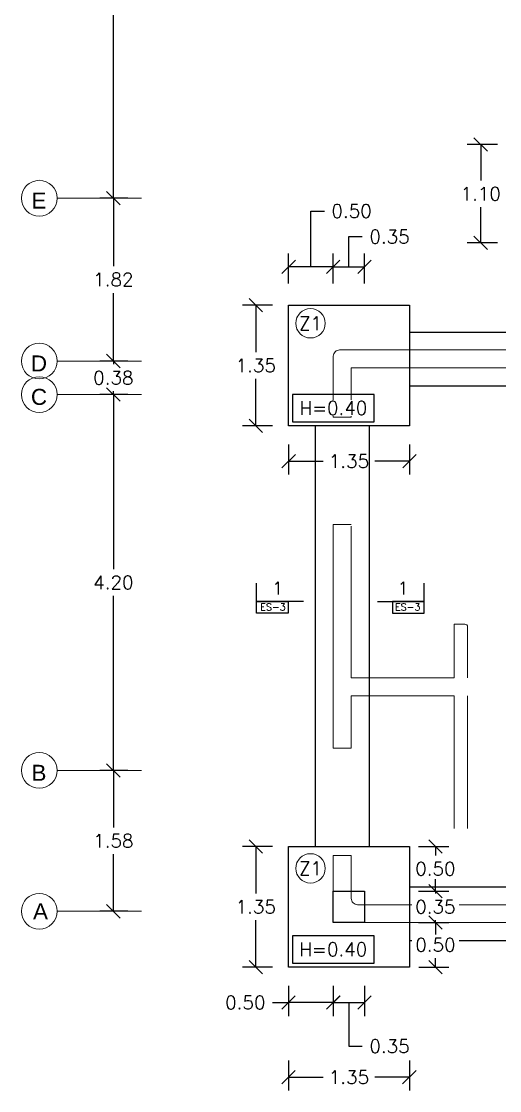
# Model space of a CAD drawing. Header units: metres. Extents: x -25 to 234, y -25 to 53.
# Drawn here: x 89.47 to 94.81, y -23.87 to -11.92 of the extents above; entities that cross this region are included whole.
import ezdxf

# ---------------------------------------------------------------- set-up
doc = ezdxf.new("R2010")
doc.units = ezdxf.units.M
doc.header["$LTSCALE"] = 0.1
doc.header["$MEASUREMENT"] = 0
doc.header["$PDMODE"] = 66
doc.linetypes.add('CONTINUA', pattern=[0])
doc.linetypes.add('Grid Line 1_2_', pattern=[22.225, 12.7, -3.175, 3.175, -3.175])
for name, color, linetype, lineweight in [('0-S-GRID', 1, 'Continuous', 9), ('0-S-GRID-IDEN', 1, 'Continuous', 9), ('A-WALL', 7, 'Continuous', 5)]:
    doc.layers.add(name, color=color, linetype=linetype, lineweight=lineweight)
for name, color, linetype in [('001-DIMTEXTO', 4, 'Continuous'), ('DIMENSIONES', 7, 'Continuous'), ('DIMTEXTO', 4, 'Continuous'), ('HATCH', 8, 'Continuous'), ('TEXTOS', 4, 'Continuous'), ('ZAPATAS', 6, 'Continuous')]:
    doc.layers.add(name, color=color, linetype=linetype)
doc.styles.add('Arial_2', font='arial.ttf', dxfattribs={"height": 0.2})
doc.styles.add('SMPLEX', font='simplex.shx')
doc.dimstyles.new('DIM-75', dxfattribs={"dimscale": 0.75, "dimtxt": 0.2, "dimasz": 0.2, "dimexe": 0.2, "dimexo": 0.2, "dimgap": 0.1, "dimtad": 0, "dimtih": 1, "dimtoh": 1, "dimzin": 0, "dimdsep": 46, "dimtxsty": 'SMPLEX', "dimblk1": 'OBLIQUE', "dimblk2": 'OBLIQUE', "dimsah": 1, "dimcen": 0.2, "dimclrd": 4, "dimclre": 4, "dimclrt": 4, "dimadec": 0, "dimazin": 0, "dimtfac": 1, "dimtmove": 1, "dimatfit": 3, "dimldrblk": 'OPEN30', "dimfxl": 0.25, "dimfxlon": 1, "dimtfill": 1, "dimtolj": 1, "dimtzin": 0, "dimarcsym": 0})

# ---------------------------------------------------------------- blocks, each defined once
blk = doc.blocks.new('A$C2bbc346b')
at = {"layer": 'A-WALL', "color": 7, "true_color": 0xffffff}
blk.add_line((1.499, -18.939), (1.499, -17.454), dxfattribs=at)
for points in [[(0.2, -14.34), (0, -14.34), (0, -13.659, -0.414214), (0.07, -13.589), (2.03, -13.589, 0.414214), (2.1, -13.519), (2.1, -13.192)], [(0.2, -14.34), (0.2, -13.789), (2.43, -13.789, -0.414214), (2.5, -13.859), (2.5, -14.789)], [(1.499, -17.254), (1.499, -16.684, 0.414214), (1.469, -16.654), (1.349, -16.654), (1.349, -17.254), (0.2, -17.254), (0.2, -15.557)], [(1.349, -19.789), (0.27, -19.789, -0.414214), (0.2, -19.719), (0.2, -19.24), (0, -19.24), (0, -19.919)], [(0.07, -19.989), (2.33, -19.989, 0.414213), (2.4, -19.919), (2.4, -19.859, 0.414214), (2.33, -19.789), (1.249, -19.789)]]:
    blk.add_lwpolyline(points, format="xyb", dxfattribs=at)
blk.add_lwpolyline([(1.349, -18.939), (1.349, -17.454), (0.2, -17.454), (0.2, -18.04), (0, -18.04), (0, -15.54), (0.2, -15.54)], dxfattribs=at)
blk = doc.blocks.new('_Oblique')
at = {"color": 0, "linetype": 'ByBlock', "lineweight": -2}
blk.add_line((-0.5, -0.5), (0.5, 0.5), dxfattribs=at)
blk = doc.blocks.new('*D458')
at = {"layer": 'Defpoints', "color": 0, "transparency": 16777216}
for p in [(90.492, -15.72), (90.805, -15.72), (90.805, -16.095)]:
    blk.add_point(p, dxfattribs=at)
at = {"layer": 'DIMTEXTO', "color": 4, "lineweight": -2, "transparency": 16777216}
for p, q in [((90.492, -15.72), (90.492, -15.57)), ((90.655, -15.72), (90.342, -15.72)), ((90.492, -15.72), (90.492, -15.757)), ((90.655, -16.095), (90.342, -16.095)), ((90.492, -16.095), (90.492, -16.057)), ((90.492, -16.095), (90.492, -16.245))]:
    blk.add_line(p, q, dxfattribs=at)
at = {"layer": 'DIMTEXTO', "color": 4, "lineweight": -2, "transparency": 16777216, "xscale": 0.15, "yscale": 0.15, "zscale": 0.15}
for p, rotation in [((90.492, -15.72), 270), ((90.492, -16.095), 90)]:
    blk.add_blockref('_Oblique', p, dxfattribs=dict(at, rotation=rotation))
at = {"layer": 'DIMTEXTO', "color": 4, "transparency": 16777216, "insert": (90.492, -15.907), "char_height": 0.15, "attachment_point": 5, "style": 'SMPLEX', "bg_fill": 3, "box_fill_scale": 1.25, "bg_fill_color": 256, "bg_fill_true_color": 13158600, "bg_fill_transparency": 0}
blk.add_mtext('\\A1;0.38', dxfattribs=at)
blk = doc.blocks.new('_Open30')
at = {"layer": 'DIMTEXTO', "color": 0, "lineweight": -2}
for p, q in [((-1, 0.268), (0, 0)), ((0, 0), (-1, -0.268)), ((0, 0), (-1, 0))]:
    blk.add_line(p, q, dxfattribs=at)
blk = doc.blocks.new('*D459')
at = {"layer": 'Defpoints', "color": 0, "transparency": 16777216}
for p in [(90.805, -16.095), (90.492, -20.295), (90.805, -20.295)]:
    blk.add_point(p, dxfattribs=at)
at = {"layer": 'DIMTEXTO', "color": 4, "lineweight": -2, "transparency": 16777216}
for p, q in [((90.655, -16.095), (90.342, -16.095)), ((90.492, -16.095), (90.492, -18.045)), ((90.492, -20.295), (90.492, -18.345)), ((90.655, -20.295), (90.342, -20.295))]:
    blk.add_line(p, q, dxfattribs=at)
at = {"layer": 'DIMTEXTO', "color": 4, "lineweight": -2, "transparency": 16777216, "xscale": 0.15, "yscale": 0.15, "zscale": 0.15}
for p, rotation in [((90.492, -16.095), 90), ((90.492, -20.295), 270)]:
    blk.add_blockref('_Oblique', p, dxfattribs=dict(at, rotation=rotation))
at = {"layer": 'DIMTEXTO', "color": 4, "transparency": 16777216, "insert": (90.492, -18.195), "char_height": 0.15, "attachment_point": 5, "style": 'SMPLEX', "bg_fill": 3, "box_fill_scale": 1.25, "bg_fill_color": 256, "bg_fill_true_color": 13158600, "bg_fill_transparency": 0}
blk.add_mtext('\\A1;4.20', dxfattribs=at)
blk = doc.blocks.new('*D460')
at = {"layer": 'Defpoints', "color": 0, "transparency": 16777216}
for p in [(90.805, -20.295), (90.492, -21.87), (90.805, -21.87)]:
    blk.add_point(p, dxfattribs=at)
at = {"layer": 'DIMTEXTO', "color": 4, "lineweight": -2, "transparency": 16777216}
for p, q in [((90.655, -20.295), (90.342, -20.295)), ((90.492, -20.295), (90.492, -20.932)), ((90.492, -21.87), (90.492, -21.232)), ((90.655, -21.87), (90.342, -21.87))]:
    blk.add_line(p, q, dxfattribs=at)
at = {"layer": 'DIMTEXTO', "color": 4, "lineweight": -2, "transparency": 16777216, "xscale": 0.15, "yscale": 0.15, "zscale": 0.15}
for p, rotation in [((90.492, -20.295), 90), ((90.492, -21.87), 270)]:
    blk.add_blockref('_Oblique', p, dxfattribs=dict(at, rotation=rotation))
at = {"layer": 'DIMTEXTO', "color": 4, "transparency": 16777216, "insert": (90.492, -21.082), "char_height": 0.15, "attachment_point": 5, "style": 'SMPLEX', "bg_fill": 3, "box_fill_scale": 1.25, "bg_fill_color": 256, "bg_fill_true_color": 13158600, "bg_fill_transparency": 0}
blk.add_mtext('\\A1;1.58', dxfattribs=at)
blk = doc.blocks.new('*D461')
at = {"layer": 'Defpoints', "color": 0, "transparency": 16777216}
for p in [(90.492, -13.9), (90.805, -13.9), (90.805, -15.72)]:
    blk.add_point(p, dxfattribs=at)
at = {"layer": 'DIMTEXTO', "color": 4, "lineweight": -2, "transparency": 16777216}
for p, q in [((90.655, -13.9), (90.342, -13.9)), ((90.492, -13.9), (90.492, -14.66)), ((90.492, -15.72), (90.492, -14.96)), ((90.655, -15.72), (90.342, -15.72))]:
    blk.add_line(p, q, dxfattribs=at)
at = {"layer": 'DIMTEXTO', "color": 4, "lineweight": -2, "transparency": 16777216, "xscale": 0.15, "yscale": 0.15, "zscale": 0.15}
for p, rotation in [((90.492, -13.9), 90), ((90.492, -15.72), 270)]:
    blk.add_blockref('_Oblique', p, dxfattribs=dict(at, rotation=rotation))
at = {"layer": 'DIMTEXTO', "color": 4, "transparency": 16777216, "insert": (90.492, -14.81), "char_height": 0.15, "attachment_point": 5, "style": 'SMPLEX', "bg_fill": 3, "box_fill_scale": 1.25, "bg_fill_color": 256, "bg_fill_true_color": 13158600, "bg_fill_transparency": 0}
blk.add_mtext('\\A1;1.82', dxfattribs=at)
blk = doc.blocks.new('*D462')
at = {"layer": 'Defpoints', "color": 0, "ltscale": 0.2, "transparency": 16777216}
for p in [(90.492, -8.306), (90.805, -8.306), (90.805, -13.9)]:
    blk.add_point(p, dxfattribs=at)
at = {"layer": 'DIMTEXTO', "color": 4, "lineweight": -2, "ltscale": 0.2, "transparency": 16777216}
for p, q in [((90.655, -8.306), (90.342, -8.306)), ((90.492, -8.306), (90.492, -10.953)), ((90.492, -13.9), (90.492, -11.253)), ((90.655, -13.9), (90.342, -13.9))]:
    blk.add_line(p, q, dxfattribs=at)
at = {"layer": 'DIMTEXTO', "color": 4, "lineweight": -2, "ltscale": 0.2, "transparency": 16777216, "xscale": 0.15, "yscale": 0.15, "zscale": 0.15}
for p, rotation in [((90.492, -8.306), 90), ((90.492, -13.9), 270)]:
    blk.add_blockref('_Oblique', p, dxfattribs=dict(at, rotation=rotation))
at = {"layer": 'DIMTEXTO', "color": 4, "ltscale": 0.2, "transparency": 16777216, "insert": (90.492, -11.103), "char_height": 0.15, "attachment_point": 5, "style": 'SMPLEX', "bg_fill": 3, "box_fill_scale": 1.25, "bg_fill_color": 256, "bg_fill_true_color": 13158600, "bg_fill_transparency": 0}
blk.add_mtext('\\A1;5.59', dxfattribs=at)
blk = doc.blocks.new('*D491')
at = {"layer": 'Defpoints', "color": 0, "linetype": 'CONTINUA', "transparency": 16777216}
for p in [(92.083, -21.145), (92.449, -21.145), (92.449, -22.495)]:
    blk.add_point(p, dxfattribs=at)
at = {"layer": 'DIMENSIONES', "color": 4, "linetype": 'CONTINUA', "lineweight": -2, "transparency": 16777216}
for p, q in [((92.27, -21.145), (91.933, -21.145)), ((92.083, -21.145), (92.083, -21.67)), ((92.083, -22.495), (92.083, -21.97)), ((92.27, -22.495), (91.933, -22.495))]:
    blk.add_line(p, q, dxfattribs=at)
at = {"layer": 'DIMENSIONES', "color": 4, "linetype": 'CONTINUA', "lineweight": -2, "transparency": 16777216, "xscale": 0.15, "yscale": 0.15, "zscale": 0.15}
for p, rotation in [((92.083, -21.145), 90), ((92.083, -22.495), 270)]:
    blk.add_blockref('_Oblique', p, dxfattribs=dict(at, rotation=rotation))
at = {"layer": 'DIMENSIONES', "color": 4, "linetype": 'CONTINUA', "transparency": 16777216, "insert": (92.083, -21.82), "char_height": 0.15, "attachment_point": 5, "style": 'SMPLEX', "bg_fill": 3, "box_fill_scale": 1.25, "bg_fill_color": 256, "bg_fill_true_color": 13158600, "bg_fill_transparency": 0}
blk.add_mtext('\\A1;1.35', dxfattribs=at)
blk = doc.blocks.new('*D492')
at = {"layer": 'Defpoints', "color": 0, "linetype": 'CONTINUA', "transparency": 16777216}
for p in [(92.449, -22.495), (93.798, -22.495), (93.798, -23.724)]:
    blk.add_point(p, dxfattribs=at)
at = {"layer": 'DIMENSIONES', "color": 4, "linetype": 'CONTINUA', "lineweight": -2, "transparency": 16777216}
for p, q in [((92.449, -23.536), (92.449, -23.874)), ((93.798, -23.536), (93.798, -23.874)), ((92.449, -23.724), (92.834, -23.724)), ((93.798, -23.724), (93.413, -23.724))]:
    blk.add_line(p, q, dxfattribs=at)
at = {"layer": 'DIMENSIONES', "color": 4, "linetype": 'CONTINUA', "lineweight": -2, "transparency": 16777216, "xscale": 0.15, "yscale": 0.15, "zscale": 0.15, "rotation": 180}
blk.add_blockref('_Oblique', (92.449, -23.724), dxfattribs=at)
at = {"layer": 'DIMENSIONES', "color": 4, "linetype": 'CONTINUA', "lineweight": -2, "transparency": 16777216, "xscale": 0.15, "yscale": 0.15, "zscale": 0.15}
blk.add_blockref('_Oblique', (93.798, -23.724), dxfattribs=at)
at = {"layer": 'DIMENSIONES', "color": 4, "linetype": 'CONTINUA', "transparency": 16777216, "insert": (93.124, -23.724), "char_height": 0.15, "attachment_point": 5, "style": 'SMPLEX', "bg_fill": 3, "box_fill_scale": 1.25, "bg_fill_color": 256, "bg_fill_true_color": 13158600, "bg_fill_transparency": 0}
blk.add_mtext('\\A1;1.35', dxfattribs=at)
blk = doc.blocks.new('*D624')
at = {"layer": 'Defpoints', "color": 0, "linetype": 'CONTINUA', "transparency": 16777216}
for p in [(92.083, -15.095), (92.45, -15.095), (92.45, -16.445)]:
    blk.add_point(p, dxfattribs=at)
at = {"layer": 'DIMENSIONES', "color": 4, "linetype": 'CONTINUA', "lineweight": -2, "transparency": 16777216}
for p, q in [((92.271, -15.095), (91.933, -15.095)), ((92.083, -15.095), (92.083, -15.62)), ((92.083, -16.445), (92.083, -15.92)), ((92.271, -16.445), (91.933, -16.445))]:
    blk.add_line(p, q, dxfattribs=at)
at = {"layer": 'DIMENSIONES', "color": 4, "linetype": 'CONTINUA', "lineweight": -2, "transparency": 16777216, "xscale": 0.15, "yscale": 0.15, "zscale": 0.15}
for p, rotation in [((92.083, -15.095), 90), ((92.083, -16.445), 270)]:
    blk.add_blockref('_Oblique', p, dxfattribs=dict(at, rotation=rotation))
at = {"layer": 'DIMENSIONES', "color": 4, "linetype": 'CONTINUA', "transparency": 16777216, "insert": (92.083, -15.77), "char_height": 0.15, "attachment_point": 5, "style": 'SMPLEX', "bg_fill": 3, "box_fill_scale": 1.25, "bg_fill_color": 256, "bg_fill_true_color": 13158600, "bg_fill_transparency": 0}
blk.add_mtext('\\A1;1.35', dxfattribs=at)
blk = doc.blocks.new('*D625')
at = {"layer": 'Defpoints', "color": 0, "linetype": 'CONTINUA', "transparency": 16777216}
for p in [(92.45, -16.445), (93.799, -16.445), (93.799, -16.84)]:
    blk.add_point(p, dxfattribs=at)
at = {"layer": 'DIMENSIONES', "color": 4, "linetype": 'CONTINUA', "lineweight": -2, "transparency": 16777216}
for p, q in [((92.45, -16.653), (92.45, -16.99)), ((93.799, -16.653), (93.799, -16.99)), ((92.45, -16.84), (92.835, -16.84)), ((93.799, -16.84), (93.414, -16.84))]:
    blk.add_line(p, q, dxfattribs=at)
at = {"layer": 'DIMENSIONES', "color": 4, "linetype": 'CONTINUA', "lineweight": -2, "transparency": 16777216, "xscale": 0.15, "yscale": 0.15, "zscale": 0.15, "rotation": 180}
blk.add_blockref('_Oblique', (92.45, -16.84), dxfattribs=at)
at = {"layer": 'DIMENSIONES', "color": 4, "linetype": 'CONTINUA', "lineweight": -2, "transparency": 16777216, "xscale": 0.15, "yscale": 0.15, "zscale": 0.15}
blk.add_blockref('_Oblique', (93.799, -16.84), dxfattribs=at)
at = {"layer": 'DIMENSIONES', "color": 4, "linetype": 'CONTINUA', "transparency": 16777216, "insert": (93.124, -16.84), "char_height": 0.15, "attachment_point": 5, "style": 'SMPLEX', "bg_fill": 3, "box_fill_scale": 1.25, "bg_fill_color": 256, "bg_fill_true_color": 13158600, "bg_fill_transparency": 0}
blk.add_mtext('\\A1;1.35', dxfattribs=at)
blk = doc.blocks.new('*D632')
at = {"layer": 'Defpoints', "color": 0, "linetype": 'CONTINUA', "transparency": 16777216}
for p in [(93.298, -14.667), (92.948, -15.595), (93.298, -15.595)]:
    blk.add_point(p, dxfattribs=at)
at = {"layer": 'DIMENSIONES', "color": 4, "linetype": 'CONTINUA', "lineweight": -2, "transparency": 16777216}
for p, q in [((93.123, -14.667), (93.123, -14.33)), ((93.123, -14.33), (93.273, -14.33)), ((92.948, -14.855), (92.948, -14.517)), ((93.298, -14.855), (93.298, -14.517)), ((92.948, -14.667), (93.298, -14.667))]:
    blk.add_line(p, q, dxfattribs=at)
at = {"layer": 'DIMENSIONES', "color": 4, "linetype": 'CONTINUA', "lineweight": -2, "transparency": 16777216, "xscale": 0.15, "yscale": 0.15, "zscale": 0.15, "rotation": 180}
blk.add_blockref('_Oblique', (92.948, -14.667), dxfattribs=at)
at = {"layer": 'DIMENSIONES', "color": 4, "linetype": 'CONTINUA', "lineweight": -2, "transparency": 16777216, "xscale": 0.15, "yscale": 0.15, "zscale": 0.15}
blk.add_blockref('_Oblique', (93.298, -14.667), dxfattribs=at)
at = {"layer": 'DIMENSIONES', "color": 4, "linetype": 'CONTINUA', "transparency": 16777216, "insert": (93.577, -14.33), "char_height": 0.15, "attachment_point": 5, "style": 'SMPLEX', "bg_fill": 3, "box_fill_scale": 1.25, "bg_fill_color": 256, "bg_fill_true_color": 13158600, "bg_fill_transparency": 0}
blk.add_mtext('\\A1;0.35', dxfattribs=at)
blk = doc.blocks.new('*D633')
at = {"layer": 'Defpoints', "color": 0, "linetype": 'CONTINUA', "transparency": 16777216}
for p in [(92.45, -14.667), (92.45, -15.595), (92.948, -15.595)]:
    blk.add_point(p, dxfattribs=at)
at = {"layer": 'DIMENSIONES', "color": 4, "linetype": 'CONTINUA', "lineweight": -2, "transparency": 16777216}
for p, q in [((92.699, -14.667), (92.699, -14.044)), ((92.699, -14.044), (92.849, -14.044)), ((92.45, -14.855), (92.45, -14.517)), ((92.948, -14.855), (92.948, -14.517)), ((92.948, -14.667), (92.45, -14.667))]:
    blk.add_line(p, q, dxfattribs=at)
at = {"layer": 'DIMENSIONES', "color": 4, "linetype": 'CONTINUA', "lineweight": -2, "transparency": 16777216, "xscale": 0.15, "yscale": 0.15, "zscale": 0.15, "rotation": 180}
blk.add_blockref('_Oblique', (92.45, -14.667), dxfattribs=at)
at = {"layer": 'DIMENSIONES', "color": 4, "linetype": 'CONTINUA', "lineweight": -2, "transparency": 16777216, "xscale": 0.15, "yscale": 0.15, "zscale": 0.15}
blk.add_blockref('_Oblique', (92.948, -14.667), dxfattribs=at)
at = {"layer": 'DIMENSIONES', "color": 4, "linetype": 'CONTINUA', "transparency": 16777216, "insert": (93.153, -14.044), "char_height": 0.15, "attachment_point": 5, "style": 'SMPLEX', "bg_fill": 3, "box_fill_scale": 1.25, "bg_fill_color": 256, "bg_fill_true_color": 13158600, "bg_fill_transparency": 0}
blk.add_mtext('\\A1;0.50', dxfattribs=at)
blk = doc.blocks.new('*D668')
at = {"layer": 'Defpoints', "color": 0, "linetype": 'CONTINUA', "transparency": 16777216}
for p in [(94.595, -13.301), (94.949, -13.301), (94.949, -14.4)]:
    blk.add_point(p, dxfattribs=at)
at = {"layer": 'DIMENSIONES', "color": 4, "linetype": 'CONTINUA', "lineweight": -2, "transparency": 16777216}
for p, q in [((94.782, -13.301), (94.445, -13.301)), ((94.595, -13.301), (94.595, -13.701)), ((94.595, -14.4), (94.595, -14.001)), ((94.782, -14.4), (94.445, -14.4))]:
    blk.add_line(p, q, dxfattribs=at)
at = {"layer": 'DIMENSIONES', "color": 4, "linetype": 'CONTINUA', "lineweight": -2, "transparency": 16777216, "xscale": 0.15, "yscale": 0.15, "zscale": 0.15}
for p, rotation in [((94.595, -13.301), 90), ((94.595, -14.4), 270)]:
    blk.add_blockref('_Oblique', p, dxfattribs=dict(at, rotation=rotation))
at = {"layer": 'DIMENSIONES', "color": 4, "linetype": 'CONTINUA', "transparency": 16777216, "insert": (94.595, -13.851), "char_height": 0.15, "attachment_point": 5, "style": 'SMPLEX', "bg_fill": 3, "box_fill_scale": 1.25, "bg_fill_color": 256, "bg_fill_true_color": 13158600, "bg_fill_transparency": 0}
blk.add_mtext('\\A1;1.10', dxfattribs=at)
blk = doc.blocks.new('*D669')
at = {"layer": 'Defpoints', "color": 0, "linetype": 'CONTINUA', "transparency": 16777216}
for p in [(92.948, -21.995), (93.298, -21.995), (93.298, -22.89)]:
    blk.add_point(p, dxfattribs=at)
at = {"layer": 'DIMENSIONES', "color": 4, "linetype": 'CONTINUA', "lineweight": -2, "transparency": 16777216}
for p, q in [((92.948, -22.703), (92.948, -23.04)), ((93.298, -22.703), (93.298, -23.04)), ((92.948, -22.89), (93.298, -22.89)), ((93.123, -22.89), (93.123, -23.378)), ((93.123, -23.378), (93.273, -23.378))]:
    blk.add_line(p, q, dxfattribs=at)
at = {"layer": 'DIMENSIONES', "color": 4, "linetype": 'CONTINUA', "lineweight": -2, "transparency": 16777216, "xscale": 0.15, "yscale": 0.15, "zscale": 0.15, "rotation": 180}
blk.add_blockref('_Oblique', (92.948, -22.89), dxfattribs=at)
at = {"layer": 'DIMENSIONES', "color": 4, "linetype": 'CONTINUA', "lineweight": -2, "transparency": 16777216, "xscale": 0.15, "yscale": 0.15, "zscale": 0.15}
blk.add_blockref('_Oblique', (93.298, -22.89), dxfattribs=at)
at = {"layer": 'DIMENSIONES', "color": 4, "linetype": 'CONTINUA', "transparency": 16777216, "insert": (93.577, -23.378), "char_height": 0.15, "attachment_point": 5, "style": 'SMPLEX', "bg_fill": 3, "box_fill_scale": 1.25, "bg_fill_color": 256, "bg_fill_true_color": 13158600, "bg_fill_transparency": 0}
blk.add_mtext('\\A1;0.35', dxfattribs=at)
blk = doc.blocks.new('*D670')
at = {"layer": 'Defpoints', "color": 0, "linetype": 'CONTINUA', "transparency": 16777216}
for p in [(93.298, -21.645), (94.089, -21.645), (93.298, -21.995)]:
    blk.add_point(p, dxfattribs=at)
at = {"layer": 'DIMENSIONES', "color": 4, "linetype": 'CONTINUA', "lineweight": -2, "transparency": 16777216}
for p, q in [((94.089, -21.645), (94.089, -21.495)), ((93.902, -21.645), (94.239, -21.645)), ((94.089, -21.645), (94.089, -21.67)), ((94.089, -21.995), (94.089, -21.97)), ((93.902, -21.995), (94.239, -21.995)), ((94.089, -21.995), (94.089, -22.145))]:
    blk.add_line(p, q, dxfattribs=at)
at = {"layer": 'DIMENSIONES', "color": 4, "linetype": 'CONTINUA', "lineweight": -2, "transparency": 16777216, "xscale": 0.15, "yscale": 0.15, "zscale": 0.15}
for p, rotation in [((94.089, -21.645), 270), ((94.089, -21.995), 90)]:
    blk.add_blockref('_Oblique', p, dxfattribs=dict(at, rotation=rotation))
at = {"layer": 'DIMENSIONES', "color": 4, "linetype": 'CONTINUA', "transparency": 16777216, "insert": (94.089, -21.82), "char_height": 0.15, "attachment_point": 5, "style": 'SMPLEX', "bg_fill": 3, "box_fill_scale": 1.25, "bg_fill_color": 256, "bg_fill_true_color": 13158600, "bg_fill_transparency": 0}
blk.add_mtext('\\A1;0.35', dxfattribs=at)
blk = doc.blocks.new('*D671')
at = {"layer": 'Defpoints', "color": 0, "linetype": 'CONTINUA', "transparency": 16777216}
for p in [(93.298, -21.145), (94.089, -21.145), (93.298, -21.645)]:
    blk.add_point(p, dxfattribs=at)
at = {"layer": 'DIMENSIONES', "color": 4, "linetype": 'CONTINUA', "lineweight": -2, "transparency": 16777216}
for p, q in [((93.902, -21.145), (94.239, -21.145)), ((94.089, -21.145), (94.089, -21.245)), ((94.089, -21.645), (94.089, -21.545)), ((93.902, -21.645), (94.239, -21.645))]:
    blk.add_line(p, q, dxfattribs=at)
at = {"layer": 'DIMENSIONES', "color": 4, "linetype": 'CONTINUA', "lineweight": -2, "transparency": 16777216, "xscale": 0.15, "yscale": 0.15, "zscale": 0.15}
for p, rotation in [((94.089, -21.145), 90), ((94.089, -21.645), 270)]:
    blk.add_blockref('_Oblique', p, dxfattribs=dict(at, rotation=rotation))
at = {"layer": 'DIMENSIONES', "color": 4, "linetype": 'CONTINUA', "transparency": 16777216, "insert": (94.089, -21.395), "char_height": 0.15, "attachment_point": 5, "style": 'SMPLEX', "bg_fill": 3, "box_fill_scale": 1.25, "bg_fill_color": 256, "bg_fill_true_color": 13158600, "bg_fill_transparency": 0}
blk.add_mtext('\\A1;0.50', dxfattribs=at)
blk = doc.blocks.new('*D672')
at = {"layer": 'Defpoints', "color": 0, "linetype": 'CONTINUA', "transparency": 16777216}
for p in [(93.298, -21.995), (93.298, -22.495), (94.09, -22.495)]:
    blk.add_point(p, dxfattribs=at)
at = {"layer": 'DIMENSIONES', "color": 4, "linetype": 'CONTINUA', "lineweight": -2, "transparency": 16777216}
for p, q in [((93.903, -21.995), (94.24, -21.995)), ((94.09, -21.995), (94.09, -22.095)), ((94.09, -22.495), (94.09, -22.395)), ((93.903, -22.495), (94.24, -22.495))]:
    blk.add_line(p, q, dxfattribs=at)
at = {"layer": 'DIMENSIONES', "color": 4, "linetype": 'CONTINUA', "lineweight": -2, "transparency": 16777216, "xscale": 0.15, "yscale": 0.15, "zscale": 0.15}
for p, rotation in [((94.09, -21.995), 90), ((94.09, -22.495), 270)]:
    blk.add_blockref('_Oblique', p, dxfattribs=dict(at, rotation=rotation))
at = {"layer": 'DIMENSIONES', "color": 4, "linetype": 'CONTINUA', "transparency": 16777216, "insert": (94.09, -22.245), "char_height": 0.15, "attachment_point": 5, "style": 'SMPLEX', "bg_fill": 3, "box_fill_scale": 1.25, "bg_fill_color": 256, "bg_fill_true_color": 13158600, "bg_fill_transparency": 0}
blk.add_mtext('\\A1;0.50', dxfattribs=at)
blk = doc.blocks.new('*D673')
at = {"layer": 'Defpoints', "color": 0, "linetype": 'CONTINUA', "transparency": 16777216}
for p in [(92.449, -21.996), (92.949, -21.996), (92.449, -22.89)]:
    blk.add_point(p, dxfattribs=at)
at = {"layer": 'DIMENSIONES', "color": 4, "linetype": 'CONTINUA', "lineweight": -2, "transparency": 16777216}
for p, q in [((92.449, -22.703), (92.449, -23.04)), ((92.949, -22.703), (92.949, -23.04)), ((92.27, -22.89), (92.449, -22.89)), ((92.949, -22.89), (92.449, -22.89))]:
    blk.add_line(p, q, dxfattribs=at)
at = {"layer": 'DIMENSIONES', "color": 4, "linetype": 'CONTINUA', "lineweight": -2, "transparency": 16777216, "xscale": 0.15, "yscale": 0.15, "zscale": 0.15, "rotation": 180}
blk.add_blockref('_Oblique', (92.449, -22.89), dxfattribs=at)
at = {"layer": 'DIMENSIONES', "color": 4, "linetype": 'CONTINUA', "lineweight": -2, "transparency": 16777216, "xscale": 0.15, "yscale": 0.15, "zscale": 0.15}
blk.add_blockref('_Oblique', (92.949, -22.89), dxfattribs=at)
at = {"layer": 'DIMENSIONES', "color": 4, "linetype": 'CONTINUA', "transparency": 16777216, "insert": (91.966, -22.89), "char_height": 0.15, "attachment_point": 5, "style": 'SMPLEX', "bg_fill": 3, "box_fill_scale": 1.25, "bg_fill_color": 256, "bg_fill_true_color": 13158600, "bg_fill_transparency": 0}
blk.add_mtext('\\A1;0.50', dxfattribs=at)

msp = doc.modelspace()

# ---------------------------------------------------------------- linework, layer by layer
at = {"layer": '0-S-GRID', "linetype": 'Grid Line 1_2_'}
for p, q in [((89.8651, -13.9004), (90.8051, -13.9004)), ((89.8651, -13.9004), (90.8051, -13.9004)), ((89.8651, -15.72), (90.8051, -15.72)), ((89.8651, -15.72), (90.8051, -15.72)), ((89.8651, -16.095), (90.8051, -16.095)), ((89.8651, -16.095), (90.8051, -16.095)), ((89.8651, -20.295), (90.8051, -20.295)), ((89.8651, -20.295), (90.8051, -20.295)), ((89.8651, -21.87), (90.8051, -21.87)), ((89.8651, -21.87), (90.8051, -21.87))]:
    msp.add_line(p, q, dxfattribs=at)
at = {"layer": '0-S-GRID-IDEN'}
for centre in [(89.6651, -13.9004), (89.6651, -15.72), (89.6651, -16.095), (89.6651, -20.295), (89.6651, -21.87)]:
    msp.add_circle(centre, 0.2, dxfattribs=at)
at = {"layer": '001-DIMTEXTO', "linetype": 'CONTINUA'}
msp.add_lwpolyline([(92.9491, -21.645), (93.2984, -21.645), (93.2984, -21.995), (92.9491, -21.995)], close=True, dxfattribs=at)
at = {"layer": 'TEXTOS', "color": 6, "linetype": 'Continuous', "ltscale": 0.01}
for p, q in [((92.0898, -18.5382), (92.0898, -18.2035)), ((93.9653, -18.5382), (93.9653, -18.2035))]:
    msp.add_line(p, q, dxfattribs=at)
at = {"layer": 'TEXTOS', "color": 5, "linetype": 'Continuous', "ltscale": 0.01}
for p, q in [((92.6145, -18.4094), (92.0898, -18.4094)), ((93.4406, -18.4094), (93.9653, -18.4094))]:
    msp.add_line(p, q, dxfattribs=at)
at = {"layer": 'TEXTOS', "color": 8, "linetype": 'Continuous', "ltscale": 0.01}
for points in [[(92.0898, -18.5382), (92.0898, -18.4094), (92.4458, -18.4094), (92.4458, -18.5382)], [(93.9653, -18.5382), (93.9653, -18.4094), (93.6093, -18.4094), (93.6093, -18.5382)]]:
    msp.add_lwpolyline(points, close=True, dxfattribs=at)
at = {"layer": 'ZAPATAS', "lineweight": 25}
for p, q in [((93.7991, -15.396), (100.0997, -15.396)), ((93.7991, -15.996), (100.0997, -15.996)), ((93.7984, -21.596), (100.0997, -21.596)), ((93.7984, -22.196), (100.0997, -22.196))]:
    msp.add_line(p, q, dxfattribs=at)
for points in [[(92.4497, -15.095), (93.7991, -15.095), (93.7991, -16.445), (92.4497, -16.445)], [(92.4491, -21.145), (93.7984, -21.145), (93.7984, -22.495), (92.4491, -22.495)]]:
    msp.add_lwpolyline(points, close=True, dxfattribs=at)

# ---------------------------------------------------------------- block references
at = {"layer": 'HATCH', "ltscale": 0.2}
msp.add_blockref('A$C2bbc346b', (92.9491, -2.0069), dxfattribs=at)

# ---------------------------------------------------------------- texts
at = {"layer": 'DIMTEXTO', "char_height": 0.1786, "width": 0.168354, "attachment_point": 5, "style": 'Arial_2'}
for s, insert in [('E', (89.6614, -13.9273)), ('D', (89.6614, -15.7469)), ('C', (89.6614, -16.1219)), ('B', (89.6614, -20.3219)), ('A', (89.6785, -21.87))]:
    msp.add_mtext(s, dxfattribs=dict(at, insert=insert))
at = {"layer": 'DIMTEXTO', "color": 4, "lineweight": -3, "insert": (92.3285, -18.2575), "char_height": 0.142, "attachment_point": 5, "style": 'SMPLEX', "bg_fill": 3, "box_fill_scale": 1.1, "bg_fill_color": 256, "bg_fill_true_color": 13158600, "bg_fill_transparency": 0}
msp.add_mtext('1', dxfattribs=at)
at = {"layer": 'TEXTOS', "color": 4, "ltscale": 0.5, "char_height": 0.0781, "attachment_point": 5, "style": 'SMPLEX'}
for insert in [(92.2749, -18.4704), (93.7802, -18.4704)]:
    msp.add_mtext('ES-3', dxfattribs=dict(at, insert=insert))

# ---------------------------------------------------------------- next in the draw order: texts
at = {"layer": 'DIMTEXTO', "color": 4, "lineweight": -3, "insert": (93.7266, -18.2575), "char_height": 0.142, "attachment_point": 5, "style": 'SMPLEX', "bg_fill": 3, "box_fill_scale": 1.1, "bg_fill_color": 256, "bg_fill_true_color": 13158600, "bg_fill_transparency": 0}
msp.add_mtext('1', dxfattribs=at)
at = {"layer": 'DIMTEXTO', "color": 4, "insert": (92.6943, -21.3901), "char_height": 0.15, "attachment_point": 5, "rotation": 0, "style": 'SMPLEX', "bg_fill": 3, "box_fill_scale": 1.1, "bg_fill_color": 256, "bg_fill_true_color": 13158600, "bg_fill_transparency": 0}
msp.add_mtext('\\A1;Z1', dxfattribs=at)

# ---------------------------------------------------------------- next in the draw order: dimensions: what is measured, and where the dimension line sits
at = {"layer": 'DIMENSIONES', "linetype": 'CONTINUA'}
for base, p1, p2, picture, middle in [((94.5946, -13.3015), (94.9491, -14.4004), (94.9491, -13.3015), '*D668', (94.5946, -13.8509)), ((92.0832, -15.095), (92.4497, -16.445), (92.4497, -15.095), '*D624', (92.0832, -15.77)), ((92.0825, -21.145), (92.4491, -22.495), (92.4491, -21.145), '*D491', (92.0825, -21.82))]:
    dim = msp.add_linear_dim(base=base, p1=p1, p2=p2, angle=90, dimstyle='DIM-75', dxfattribs=at)
    dim.commit()
    dim.dimension.update_dxf_attribs({"geometry": picture, "text_midpoint": middle})
dim = msp.add_linear_dim(base=(93.2984, -14.6671), p1=(92.9484, -15.595), p2=(93.2984, -15.595), dimstyle='DIM-75', dxfattribs=at)
dim.commit()
dim.dimension.update_dxf_attribs({"geometry": '*D632', "text_midpoint": (93.3484, -14.3296)})
at = {"layer": 'DIMTEXTO'}
dim = msp.add_linear_dim(base=(90.4917430015, -15.7199516536), p1=(90.8050763638, -16.0949516536), p2=(90.8050763638, -15.7199516536), angle=90, dimstyle='DIM-75', dxfattribs=at)
dim.commit()
dim.dimension.update_dxf_attribs({"geometry": '*D458', "text_midpoint": (90.4917430015, -15.9074516536)})

# ---------------------------------------------------------------- next in the draw order: linework, layer by layer
at = {"layer": '0-S-GRID-IDEN'}
msp.add_circle((92.6943, -21.3901), 0.164, dxfattribs=at)

# ---------------------------------------------------------------- next in the draw order: dimensions: what is measured, and where the dimension line sits
at = {"layer": 'DIMENSIONES', "linetype": 'CONTINUA'}
dim = msp.add_linear_dim(base=(92.4497, -14.6671), p1=(92.9484, -15.595), p2=(92.4497, -15.595), dimstyle='DIM-75', dxfattribs=at)
dim.commit()
dim.dimension.update_dxf_attribs({"geometry": '*D633', "text_midpoint": (92.9241, -14.0439), "dimtype": 160})
for base, p1, p2, picture, middle in [((93.7991, -16.8404), (92.4497, -16.445), (93.7991, -16.445), '*D625', (93.1244, -16.8404)), ((93.7984, -23.7238), (92.4491, -22.495), (93.7984, -22.495), '*D492', (93.1238, -23.7238))]:
    dim = msp.add_linear_dim(base=base, p1=p1, p2=p2, dimstyle='DIM-75', dxfattribs=at)
    dim.commit()
    dim.dimension.update_dxf_attribs({"geometry": picture, "text_midpoint": middle})
at = {"layer": 'DIMTEXTO'}
for base, p1, p2, picture, middle in [((90.4917, -13.9004), (90.8051, -15.72), (90.8051, -13.9004), '*D461', (90.4917, -14.8102)), ((90.4917, -20.295), (90.8051, -16.095), (90.8051, -20.295), '*D459', (90.4917, -18.195))]:
    dim = msp.add_linear_dim(base=base, p1=p1, p2=p2, angle=90, dimstyle='DIM-75', dxfattribs=at)
    dim.commit()
    dim.dimension.update_dxf_attribs({"geometry": picture, "text_midpoint": middle})

# ---------------------------------------------------------------- next in the draw order: linework, layer by layer
at = {"layer": 'DIMTEXTO', "color": 4}
for points in [[(93.4062, -16.0943), (92.4938, -16.0943), (92.4938, -16.3998), (93.4062, -16.3998)], [(93.4055, -22.1443), (92.4931, -22.1443), (92.4931, -22.4498), (93.4055, -22.4498)]]:
    msp.add_lwpolyline(points, close=True, dxfattribs=at)
at = {"layer": 'ZAPATAS', "lineweight": 25}
for p, q in [((92.7491, -21.145), (92.7491, -16.445)), ((93.3491, -16.445), (93.3491, -21.145))]:
    msp.add_line(p, q, dxfattribs=at)

# ---------------------------------------------------------------- next in the draw order: texts
at = {"layer": 'DIMTEXTO', "color": 4, "insert": (92.6943, -15.2986), "char_height": 0.15, "attachment_point": 5, "rotation": 0, "style": 'SMPLEX', "bg_fill": 3, "box_fill_scale": 1.1, "bg_fill_color": 256, "bg_fill_true_color": 13158600, "bg_fill_transparency": 0}
msp.add_mtext('\\A1;Z1', dxfattribs=at)

# ---------------------------------------------------------------- next in the draw order: dimensions: what is measured, and where the dimension line sits
at = {"layer": 'DIMTEXTO', "ltscale": 0.2}
dim = msp.add_linear_dim(base=(90.4917, -8.3059), p1=(90.8051, -13.9004), p2=(90.8051, -8.3059), angle=90, dimstyle='DIM-75', override={"dimtmove": 1}, dxfattribs=at)
dim.commit()
dim.dimension.update_dxf_attribs({"geometry": '*D462', "text_midpoint": (90.4917, -11.1031)})
at = {"layer": 'DIMTEXTO'}
dim = msp.add_linear_dim(base=(90.4917431, -21.8699523), p1=(90.8050764, -20.2949517), p2=(90.8050764, -21.8699523), angle=90, dimstyle='DIM-75', dxfattribs=at)
dim.commit()
dim.dimension.update_dxf_attribs({"geometry": '*D460', "text_midpoint": (90.4917431, -21.082452)})

# ---------------------------------------------------------------- next in the draw order: linework, layer by layer
at = {"layer": '0-S-GRID-IDEN'}
msp.add_circle((92.6943, -15.2986), 0.164, dxfattribs=at)

# ---------------------------------------------------------------- next in the draw order: texts
at = {"layer": 'DIMTEXTO', "color": 4, "char_height": 0.15, "attachment_point": 5, "rotation": 0, "style": 'SMPLEX', "bg_fill": 3, "box_fill_scale": 1.1, "bg_fill_color": 256, "bg_fill_true_color": 13158600, "bg_fill_transparency": 0}
for insert in [(92.9494, -16.2453), (92.9487, -22.2953)]:
    msp.add_mtext('\\A1;H=0.40', dxfattribs=dict(at, insert=insert))

# ---------------------------------------------------------------- next in the draw order: dimensions: what is measured, and where the dimension line sits
at = {"layer": 'DIMENSIONES', "linetype": 'CONTINUA'}
dim = msp.add_linear_dim(base=(93.2984, -22.8904), p1=(92.9484, -21.995), p2=(93.2984, -21.995), dimstyle='DIM-75', dxfattribs=at)
dim.commit()
dim.dimension.update_dxf_attribs({"geometry": '*D669', "text_midpoint": (93.3484, -23.3779)})

# ---------------------------------------------------------------- next in the draw order: dimensions: what is measured, and where the dimension line sits
dim = msp.add_linear_dim(base=(94.0892, -21.645), p1=(93.2984, -21.995), p2=(93.2984, -21.645), angle=90, dimstyle='DIM-75', dxfattribs=at)
dim.commit()
dim.dimension.update_dxf_attribs({"geometry": '*D670', "text_midpoint": (94.0892, -21.82)})
dim = msp.add_linear_dim(base=(92.4491, -22.8904), p1=(92.9491, -21.996), p2=(92.4491, -21.996), dimstyle='DIM-75', dxfattribs=at)
dim.commit()
dim.dimension.update_dxf_attribs({"geometry": '*D673', "text_midpoint": (91.9663, -22.8904), "dimtype": 160})

# ---------------------------------------------------------------- next in the draw order: dimensions: what is measured, and where the dimension line sits
for base, p1, p2, picture, middle in [((94.0892, -21.145), (93.2984, -21.645), (93.2984, -21.145), '*D671', (94.0892, -21.395)), ((94.0903, -22.495), (93.2984, -21.995), (93.2984, -22.495), '*D672', (94.0903, -22.245))]:
    dim = msp.add_linear_dim(base=base, p1=p1, p2=p2, angle=90, dimstyle='DIM-75', dxfattribs=at)
    dim.commit()
    dim.dimension.update_dxf_attribs({"geometry": picture, "text_midpoint": middle})

doc.saveas('drawing.dxf')
